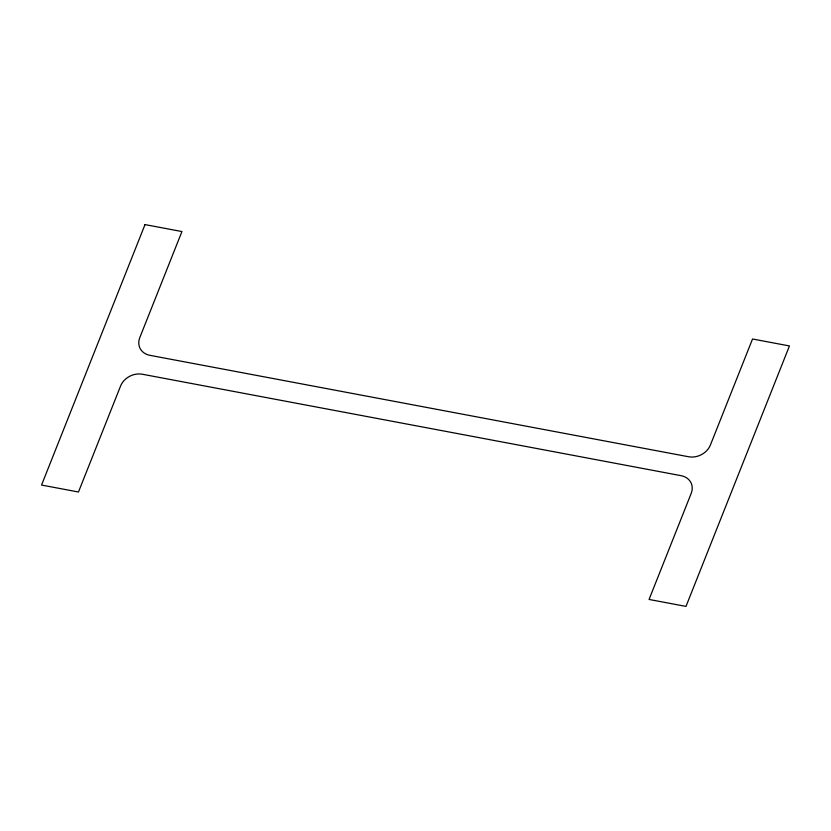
<?xml version="1.0" encoding="UTF-8"?>
<svg xmlns="http://www.w3.org/2000/svg" width="831" height="831" viewBox="0 0 831 831"><rect width="100%" height="100%" fill="white"/><g stroke="black" fill="none" stroke-linecap="round" stroke-linejoin="round"><path stroke-width="1.25" d="M145.01 224.599L41.55 485.055L78.467 492.004L120.599 385.968A17.513 14.418 -25.4 0 1 142.392 374.241L681.098 475.675A17.513 14.418 -25.4 0 1 691.195 493.406L649.063 599.452L685.99 606.401L789.45 345.945L752.533 338.996L710.401 445.032A17.513 14.418 -25.4 0 1 688.608 456.759L149.902 355.325A17.513 14.418 -25.4 0 1 139.805 337.594L181.937 231.548L145.01 224.599"/></g></svg>
